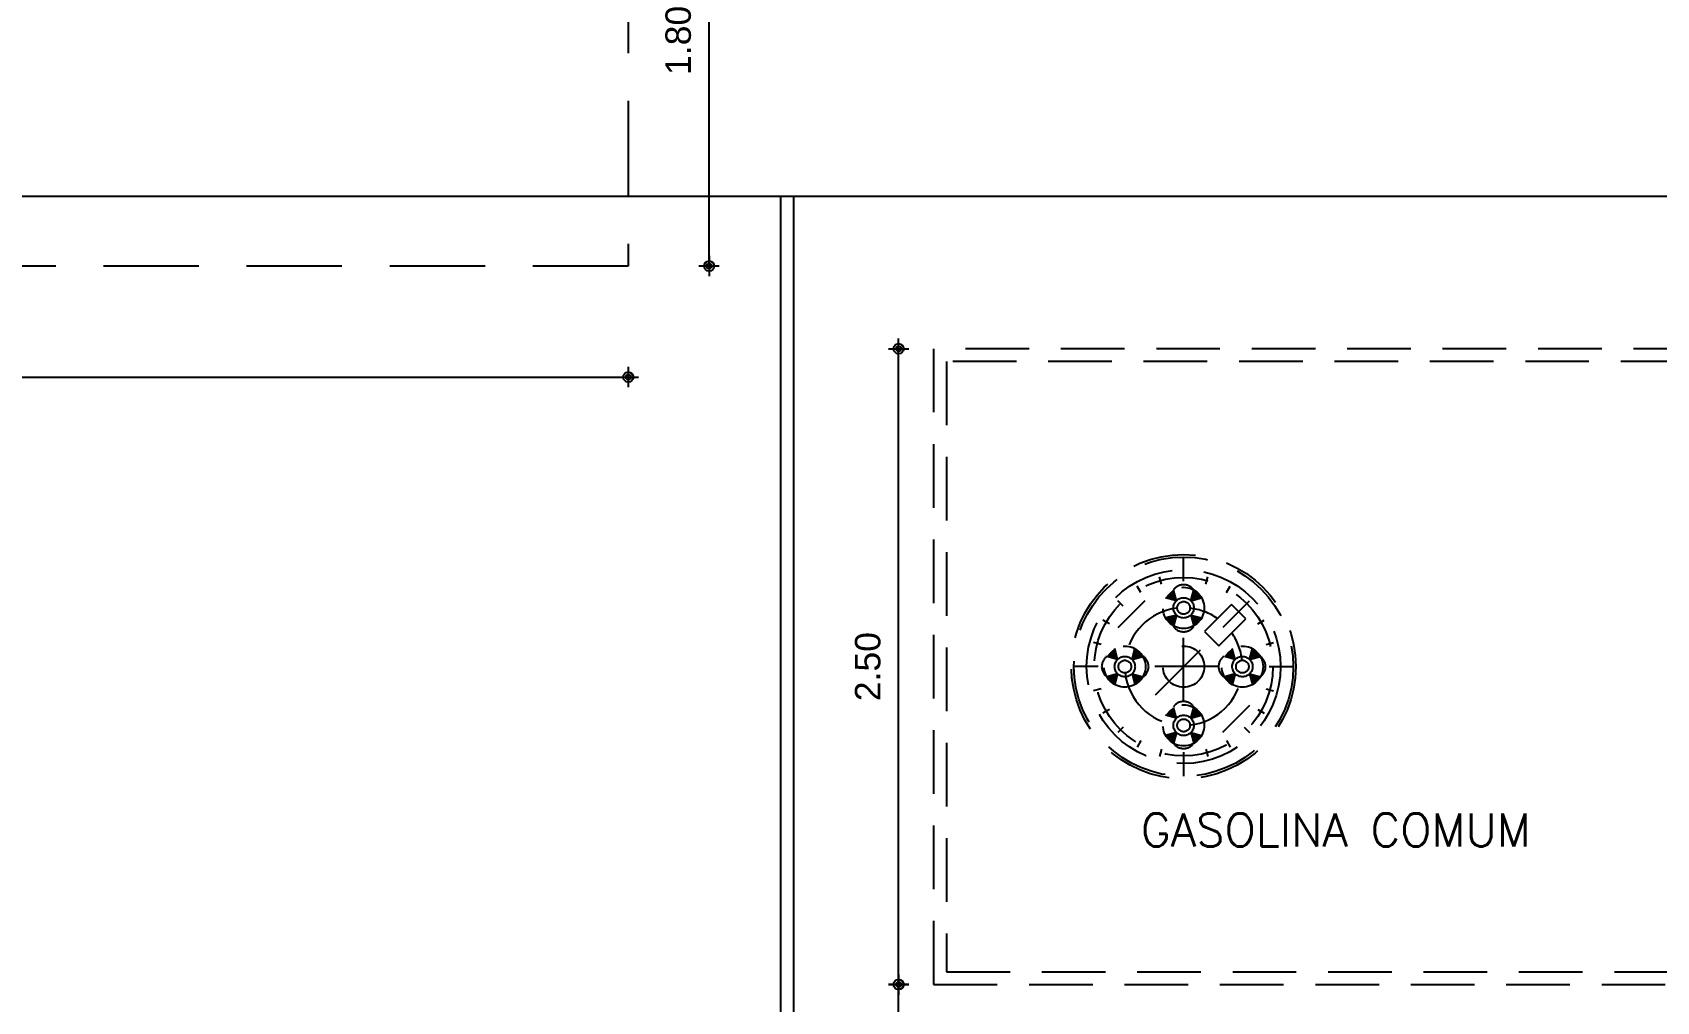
# Model space of a CAD drawing. Header units: millimetres. Extents: x 1111 to 1333, y -447 to -319.
# Drawn here: x 1144.42 to 1150.8, y -428.45 to -424.64 of the extents above; entities that cross this region are included whole.
import ezdxf

# ---------------------------------------------------------------- set-up
doc = ezdxf.new("R2010")
doc.units = ezdxf.units.MM
doc.header["$PDMODE"] = 35
doc.linetypes.add('HIDDEN', pattern=[0.375, 0.25, -0.125])
for name, color, linetype in [('ARQ-PENA-01', 1, 'Continuous'), ('ARQ-PENA-02', 2, 'Continuous'), ('ARQ-PROJ-01', 1, 'HIDDEN'), ('ARQ-TEXTO2', 2, 'Continuous'), ('COTAS', 1, 'Continuous')]:
    doc.layers.add(name, color=color, linetype=linetype)
doc.styles.add('CARIMBO_DADOS', font='arial.ttf', dxfattribs={"height": 0.1})
doc.styles.add('ROMANS', font='romans')
doc.dimstyles.new('COTAS_EXTERNAS', dxfattribs={"dimtxt": 0.1, "dimasz": 0.01, "dimexe": 0, "dimexo": 0, "dimgap": 0.07, "dimtad": 1, "dimzin": 5, "dimdsep": 46, "dimtxsty": 'CARIMBO_DADOS', "dimblk1": 'CIRCULOS', "dimblk2": 'CIRCULOS', "dimsah": 1, "dimcen": 0, "dimse1": 1, "dimse2": 1, "dimclrd": 8, "dimclre": 8, "dimclrt": 230, "dimadec": 0, "dimazin": 0, "dimtfac": 100, "dimtix": 1, "dimtmove": 2, "dimatfit": 3, "dimldrblk": 'CIRCULOS', "dimfxl": 0, "dimtolj": 1, "dimtzin": 5, "dimarcsym": 0})

# ---------------------------------------------------------------- blocks, each defined once
blk = doc.blocks.new('CIRCULOS')
at = {"layer": 'COTAS'}
for p, q in [((-4, 0), (4, 0)), ((0, 4), (0, -4))]:
    blk.add_line(p, q, dxfattribs=at)
for radius in [2, 1]:
    blk.add_circle((0, 0), radius, dxfattribs=at)
blk = doc.blocks.new('*D192')
at = {"color": 8, "lineweight": -2, "transparency": 16777216}
blk.add_line((1121.7733, -425.9911), (1146.7533, -425.9911), dxfattribs=at)
at = {"layer": 'DEFPOINTS', "color": 0, "transparency": 16777216}
for p in [(1121.7633, -425.5548), (1146.7633, -425.5548), (1146.7633, -425.9911)]:
    blk.add_point(p, dxfattribs=at)
at = {"color": 8, "lineweight": -2, "transparency": 16777216, "xscale": 0.01, "yscale": 0.01, "zscale": 0.01, "rotation": 180}
blk.add_blockref('CIRCULOS', (1121.7633, -425.9911), dxfattribs=at)
at = {"color": 8, "lineweight": -2, "transparency": 16777216, "xscale": 0.01, "yscale": 0.01, "zscale": 0.01}
blk.add_blockref('CIRCULOS', (1146.7633, -425.9911), dxfattribs=at)
at = {"color": 230, "transparency": 16777216, "insert": (1134.2633, -425.8701), "char_height": 0.1, "attachment_point": 5, "style": 'CARIMBO_DADOS'}
blk.add_mtext('\\A1;25.00', dxfattribs=at)
blk = doc.blocks.new('*D196')
at = {"color": 8, "lineweight": -2, "transparency": 16777216}
blk.add_line((1147.081, -425.5448), (1147.081, -423.7898), dxfattribs=at)
at = {"layer": 'DEFPOINTS', "color": 0, "transparency": 16777216}
for p in [(1146.7633, -423.7798), (1147.081, -423.7798), (1146.7633, -425.5548)]:
    blk.add_point(p, dxfattribs=at)
at = {"color": 8, "lineweight": -2, "transparency": 16777216, "xscale": 0.01, "yscale": 0.01, "zscale": 0.01}
for p, rotation in [((1147.081, -423.7798), 90), ((1147.081, -425.5548), 270)]:
    blk.add_blockref('CIRCULOS', p, dxfattribs=dict(at, rotation=rotation))
at = {"color": 230, "transparency": 16777216, "insert": (1146.9599, -424.6673), "char_height": 0.1, "attachment_point": 5, "rotation": 90, "style": 'CARIMBO_DADOS'}
blk.add_mtext('\\A1;1.80', dxfattribs=at)
blk = doc.blocks.new('*D275')
at = {"color": 8, "lineweight": -2, "transparency": 16777216}
blk.add_line((1147.8256, -429.1698), (1147.8256, -428.3898), dxfattribs=at)
at = {"layer": 'DEFPOINTS', "color": 0, "transparency": 16777216}
for p in [(1147.8256, -428.3798), (1148.1618, -428.3798), (1147.9633, -429.1798)]:
    blk.add_point(p, dxfattribs=at)
at = {"color": 8, "lineweight": -2, "transparency": 16777216, "xscale": 0.01, "yscale": 0.01, "zscale": 0.01}
for p, rotation in [((1147.8256, -428.3798), 90), ((1147.8256, -429.1798), 270)]:
    blk.add_blockref('CIRCULOS', p, dxfattribs=dict(at, rotation=rotation))
at = {"color": 230, "transparency": 16777216, "insert": (1147.7046, -428.7798), "char_height": 0.1, "attachment_point": 5, "rotation": 90, "style": 'CARIMBO_DADOS'}
blk.add_mtext('\\A1;.80', dxfattribs=at)
blk = doc.blocks.new('*D276')
at = {"color": 8, "lineweight": -2, "transparency": 16777216}
blk.add_line((1147.8256, -428.3698), (1147.8256, -425.8898), dxfattribs=at)
at = {"layer": 'DEFPOINTS', "color": 0, "transparency": 16777216}
for p in [(1147.8256, -425.8798), (1148.1618, -425.8798), (1148.1618, -428.3798)]:
    blk.add_point(p, dxfattribs=at)
at = {"color": 8, "lineweight": -2, "transparency": 16777216, "xscale": 0.01, "yscale": 0.01, "zscale": 0.01}
for p, rotation in [((1147.8256, -425.8798), 90), ((1147.8256, -428.3798), 270)]:
    blk.add_blockref('CIRCULOS', p, dxfattribs=dict(at, rotation=rotation))
at = {"color": 230, "transparency": 16777216, "insert": (1147.7046, -427.1298), "char_height": 0.1, "attachment_point": 5, "rotation": 90, "style": 'CARIMBO_DADOS'}
blk.add_mtext('\\A1;2.50', dxfattribs=at)

msp = doc.modelspace()

# ---------------------------------------------------------------- linework, layer by layer
at = {"layer": 'ARQ-PENA-01'}
for p, q in [((1147.3633, -432.3298), (1147.3633, -425.2798)), ((1147.4133, -432.2798), (1147.4133, -425.2798))]:
    msp.add_line(p, q, dxfattribs=at)
at = {"layer": 'ARQ-PENA-02'}
msp.add_line((1143.7633, -425.2798), (1154.5633, -425.2798), dxfattribs=at)
at = {"layer": 'ARQ-PROJ-01'}
for p, q in [((1148.9455, -426.7938), (1148.9455, -426.6988)), ((1148.8585, -426.8053), (1148.8507, -426.7763)), ((1148.9455, -426.7938), (1148.9455, -426.7638)), ((1149.0324, -426.8053), (1149.0402, -426.7763)), ((1148.7775, -426.8388), (1148.7625, -426.8128)), ((1148.9172, -426.8705), (1148.8748, -426.8592)), ((1148.9172, -426.8705), (1148.9058, -426.8282)), ((1148.9738, -426.8705), (1148.9851, -426.8282)), ((1148.9738, -426.8705), (1149.0161, -426.8592)), ((1149.1135, -426.8388), (1149.1285, -426.8128)), ((1148.7079, -426.8922), (1148.6867, -426.871)), ((1148.7927, -426.871), (1148.6867, -426.9771)), ((1148.8352, -427.2401), (1149.1937, -426.8816)), ((1148.9172, -426.9271), (1148.8748, -426.9384)), ((1148.9172, -426.9271), (1148.9058, -426.9694)), ((1148.9738, -426.9271), (1149.0161, -426.9384)), ((1148.9738, -426.9271), (1148.9851, -426.9694)), ((1149.1831, -426.8922), (1149.2043, -426.871)), ((1148.6545, -426.9618), (1148.6285, -426.9468)), ((1149.2365, -426.9618), (1149.2624, -426.9468)), ((1148.6209, -427.0428), (1148.5919, -427.0351)), ((1148.9455, -427.2671), (1148.9455, -426.9925)), ((1149.27, -427.0428), (1149.299, -427.0351)), ((1148.6862, -427.1015), (1148.6438, -427.0902)), ((1148.6862, -427.1015), (1148.6748, -427.0592)), ((1148.7428, -427.1015), (1148.7541, -427.0592)), ((1148.7428, -427.1015), (1148.7851, -427.0902)), ((1149.1482, -427.1015), (1149.1058, -427.0902)), ((1149.1482, -427.1015), (1149.1368, -427.0592)), ((1149.2048, -427.1015), (1149.2161, -427.0592)), ((1149.2048, -427.1015), (1149.2471, -427.0902)), ((1148.6095, -427.1298), (1148.5145, -427.1298)), ((1148.6095, -427.1298), (1148.5795, -427.1298)), ((1148.6862, -427.1581), (1148.6438, -427.1694)), ((1148.6862, -427.1581), (1148.6748, -427.2004)), ((1148.7428, -427.1581), (1148.7851, -427.1694)), ((1148.7428, -427.1581), (1148.7541, -427.2004)), ((1149.0828, -427.1298), (1148.8082, -427.1298)), ((1149.1482, -427.1581), (1149.1058, -427.1694)), ((1149.1482, -427.1581), (1149.1368, -427.2004)), ((1149.2048, -427.1581), (1149.2471, -427.1694)), ((1149.2048, -427.1581), (1149.2161, -427.2004)), ((1149.2815, -427.1298), (1149.3115, -427.1298)), ((1149.2815, -427.1298), (1149.3765, -427.1298)), ((1148.6209, -427.2168), (1148.5919, -427.2245)), ((1149.27, -427.2168), (1149.299, -427.2245)), ((1148.6545, -427.2978), (1148.6285, -427.3128)), ((1148.9172, -427.3325), (1148.9058, -427.2902)), ((1148.9738, -427.3325), (1148.9851, -427.2902)), ((1149.2043, -427.2825), (1149.0982, -427.3886)), ((1149.2365, -427.2978), (1149.2624, -427.3128)), ((1148.7079, -427.3674), (1148.6867, -427.3886)), ((1148.9172, -427.3325), (1148.8748, -427.3212)), ((1148.9738, -427.3325), (1149.0161, -427.3212)), ((1149.1831, -427.3674), (1149.2043, -427.3886)), ((1148.7775, -427.4208), (1148.7625, -427.4468)), ((1148.9172, -427.3891), (1148.8748, -427.4004)), ((1148.9172, -427.3891), (1148.9058, -427.4314)), ((1148.9738, -427.3891), (1149.0161, -427.4004)), ((1148.9738, -427.3891), (1148.9851, -427.4314)), ((1149.1135, -427.4208), (1149.1285, -427.4468)), ((1148.8585, -427.4544), (1148.8507, -427.4833)), ((1148.9455, -427.4658), (1148.9455, -427.4958)), ((1148.9455, -427.4658), (1148.9455, -427.5608)), ((1149.0324, -427.4544), (1149.0402, -427.4833))]:
    msp.add_line(p, q, dxfattribs=at)
at = {"layer": 'ARQ-PROJ-01', "ltscale": 1.5}
msp.add_lwpolyline([(1146.7633, -423.7798), (1146.7633, -425.5548), (1121.7633, -425.5548), (1121.7633, -405.5548), (1146.7633, -405.5548), (1146.7633, -407.3298)], dxfattribs=at)
at = {"layer": 'ARQ-PROJ-01'}
for points in [[(1147.9633, -428.3798), (1153.9633, -428.3798), (1153.9633, -425.8798), (1147.9633, -425.8798)], [(1148.0133, -428.3298), (1153.9133, -428.3298), (1153.9133, -425.9298), (1148.0133, -425.9298)], [(1149.1336, -426.8851), (1149.0275, -426.9912), (1149.0841, -427.0478), (1149.1901, -426.9417)]]:
    msp.add_lwpolyline(points, close=True, dxfattribs=at)
for centre, radius in [((1148.9455, -427.1298), 0.441), ((1148.9455, -427.1298), 0.431), ((1148.9455, -427.1298), 0.381), ((1148.9455, -427.1298), 0.351), ((1148.9455, -426.8988), 0.081), ((1148.9455, -426.8988), 0.04), ((1148.9455, -426.8988), 0.025), ((1148.7145, -427.1298), 0.081), ((1148.9455, -427.1298), 0.081), ((1149.1765, -427.1298), 0.081), ((1148.7145, -427.1298), 0.04), ((1148.7145, -427.1298), 0.025), ((1149.1765, -427.1298), 0.04), ((1149.1765, -427.1298), 0.025), ((1148.9455, -427.3608), 0.081), ((1148.9455, -427.3608), 0.04), ((1148.9455, -427.3608), 0.025)]:
    msp.add_circle(centre, radius, dxfattribs=at)
for centre, radius, start, end in [((1148.9455, -426.8566), 0.0488, 35.62307, 144.37693), ((1148.9455, -427.1298), 0.231, 96.20387, 173.79613), ((1148.9455, -427.1298), 0.231, 54.97161, 83.79613), ((1148.9455, -426.9438), 0.0488, 215.62307, 324.37693), ((1148.9455, -427.1298), 0.231, 6.20387, 35.02839), ((1148.6722, -427.1298), 0.0488, 125.62307, 234.37693), ((1148.7594, -427.1298), 0.0488, 305.62307, 54.37693), ((1149.1315, -427.1298), 0.0488, 125.62307, 234.37693), ((1149.2187, -427.1298), 0.0488, 305.62307, 54.37693), ((1148.9455, -427.1298), 0.231, 186.20387, 263.79613), ((1148.9455, -427.1298), 0.231, 276.20387, 353.79613), ((1148.9455, -427.3159), 0.0488, 35.62307, 144.37693), ((1148.9455, -427.403), 0.0488, 215.62307, 324.37693)]:
    msp.add_arc(centre, radius, start, end, dxfattribs=at)
for points in [[(1148.8748, -426.8592), (1148.9058, -426.8282), (1148.9172, -426.8705), (1148.9058, -426.8282)], [(1148.8748, -426.8592), (1148.8882, -426.8415), (1148.8903, -426.8437), (1148.8882, -426.8415)], [(1148.8809, -426.85), (1148.8748, -426.8592), (1148.8816, -426.8505), (1148.8748, -426.8592)], [(1148.8809, -426.85), (1148.8816, -426.8505), (1148.8882, -426.8415), (1148.8816, -426.8505)], [(1148.8882, -426.8415), (1148.8903, -426.8437), (1148.9058, -426.8282), (1148.8903, -426.8437)], [(1148.8966, -426.8342), (1148.8972, -426.8349), (1148.8882, -426.8415), (1148.8972, -426.8349)], [(1148.8966, -426.8342), (1148.9058, -426.8282), (1148.8972, -426.8349), (1148.9058, -426.8282)], [(1148.9851, -426.8282), (1149.0161, -426.8592), (1148.9738, -426.8705), (1149.0161, -426.8592)], [(1148.9851, -426.8282), (1149.0027, -426.8415), (1149.0006, -426.8437), (1149.0027, -426.8415)], [(1148.9943, -426.8342), (1148.9851, -426.8282), (1148.9938, -426.8349), (1148.9851, -426.8282)], [(1148.9943, -426.8342), (1148.9938, -426.8349), (1149.0027, -426.8415), (1148.9938, -426.8349)], [(1149.0027, -426.8415), (1149.0006, -426.8437), (1149.0161, -426.8592), (1149.0006, -426.8437)], [(1149.0101, -426.85), (1149.0093, -426.8505), (1149.0027, -426.8415), (1149.0093, -426.8505)], [(1149.0101, -426.85), (1149.0161, -426.8592), (1149.0093, -426.8505), (1149.0161, -426.8592)], [(1148.9058, -426.9694), (1148.8748, -426.9384), (1148.9172, -426.9271), (1148.8748, -426.9384)], [(1149.0161, -426.9384), (1148.9851, -426.9694), (1148.9738, -426.9271), (1148.9851, -426.9694)], [(1148.8882, -426.9561), (1148.8903, -426.9539), (1148.8748, -426.9384), (1148.8903, -426.9539)], [(1148.8809, -426.9477), (1148.8748, -426.9384), (1148.8816, -426.9471), (1148.8748, -426.9384)], [(1148.8809, -426.9477), (1148.8816, -426.9471), (1148.8882, -426.9561), (1148.8816, -426.9471)], [(1148.9058, -426.9694), (1148.8882, -426.9561), (1148.8903, -426.9539), (1148.8882, -426.9561)], [(1148.8966, -426.9634), (1148.8972, -426.9627), (1148.8882, -426.9561), (1148.8972, -426.9627)], [(1148.8966, -426.9634), (1148.9058, -426.9694), (1148.8972, -426.9627), (1148.9058, -426.9694)], [(1149.0027, -426.9561), (1149.0006, -426.9539), (1148.9851, -426.9694), (1149.0006, -426.9539)], [(1148.9943, -426.9634), (1148.9851, -426.9694), (1148.9938, -426.9627), (1148.9851, -426.9694)], [(1148.9943, -426.9634), (1148.9938, -426.9627), (1149.0027, -426.9561), (1148.9938, -426.9627)], [(1149.0161, -426.9384), (1149.0027, -426.9561), (1149.0006, -426.9539), (1149.0027, -426.9561)], [(1149.0101, -426.9477), (1149.0093, -426.9471), (1149.0027, -426.9561), (1149.0093, -426.9471)], [(1149.0101, -426.9477), (1149.0161, -426.9384), (1149.0093, -426.9471), (1149.0161, -426.9384)], [(1148.6438, -427.0902), (1148.6748, -427.0592), (1148.6862, -427.1015), (1148.6748, -427.0592)], [(1148.6438, -427.0902), (1148.6572, -427.0725), (1148.6593, -427.0747), (1148.6572, -427.0725)], [(1148.6499, -427.081), (1148.6438, -427.0902), (1148.6506, -427.0815), (1148.6438, -427.0902)], [(1148.6499, -427.081), (1148.6506, -427.0815), (1148.6572, -427.0725), (1148.6506, -427.0815)], [(1148.6572, -427.0725), (1148.6593, -427.0747), (1148.6748, -427.0592), (1148.6593, -427.0747)], [(1148.6656, -427.0652), (1148.6662, -427.0659), (1148.6572, -427.0725), (1148.6662, -427.0659)], [(1148.6656, -427.0652), (1148.6748, -427.0592), (1148.6662, -427.0659), (1148.6748, -427.0592)], [(1148.7541, -427.0592), (1148.7851, -427.0902), (1148.7428, -427.1015), (1148.7851, -427.0902)], [(1148.7541, -427.0592), (1148.7717, -427.0725), (1148.7696, -427.0747), (1148.7717, -427.0725)], [(1148.7633, -427.0652), (1148.7541, -427.0592), (1148.7628, -427.0659), (1148.7541, -427.0592)], [(1148.7633, -427.0652), (1148.7628, -427.0659), (1148.7717, -427.0725), (1148.7628, -427.0659)], [(1148.7717, -427.0725), (1148.7696, -427.0747), (1148.7851, -427.0902), (1148.7696, -427.0747)], [(1148.7791, -427.081), (1148.7783, -427.0815), (1148.7717, -427.0725), (1148.7783, -427.0815)], [(1148.7791, -427.081), (1148.7851, -427.0902), (1148.7783, -427.0815), (1148.7851, -427.0902)], [(1149.1058, -427.0902), (1149.1368, -427.0592), (1149.1482, -427.1015), (1149.1368, -427.0592)], [(1149.1058, -427.0902), (1149.1192, -427.0725), (1149.1213, -427.0747), (1149.1192, -427.0725)], [(1149.1119, -427.081), (1149.1058, -427.0902), (1149.1126, -427.0815), (1149.1058, -427.0902)], [(1149.1119, -427.081), (1149.1126, -427.0815), (1149.1192, -427.0725), (1149.1126, -427.0815)], [(1149.1192, -427.0725), (1149.1213, -427.0747), (1149.1368, -427.0592), (1149.1213, -427.0747)], [(1149.1276, -427.0652), (1149.1282, -427.0659), (1149.1192, -427.0725), (1149.1282, -427.0659)], [(1149.1276, -427.0652), (1149.1368, -427.0592), (1149.1282, -427.0659), (1149.1368, -427.0592)], [(1149.2161, -427.0592), (1149.2471, -427.0902), (1149.2048, -427.1015), (1149.2471, -427.0902)], [(1149.2161, -427.0592), (1149.2337, -427.0725), (1149.2316, -427.0747), (1149.2337, -427.0725)], [(1149.2253, -427.0652), (1149.2161, -427.0592), (1149.2248, -427.0659), (1149.2161, -427.0592)], [(1149.2253, -427.0652), (1149.2248, -427.0659), (1149.2337, -427.0725), (1149.2248, -427.0659)], [(1149.2337, -427.0725), (1149.2316, -427.0747), (1149.2471, -427.0902), (1149.2316, -427.0747)], [(1149.2411, -427.081), (1149.2403, -427.0815), (1149.2337, -427.0725), (1149.2403, -427.0815)], [(1149.2411, -427.081), (1149.2471, -427.0902), (1149.2403, -427.0815), (1149.2471, -427.0902)], [(1148.6748, -427.2004), (1148.6438, -427.1694), (1148.6862, -427.1581), (1148.6438, -427.1694)], [(1148.6572, -427.1871), (1148.6593, -427.1849), (1148.6438, -427.1694), (1148.6593, -427.1849)], [(1148.6499, -427.1787), (1148.6438, -427.1694), (1148.6506, -427.1781), (1148.6438, -427.1694)], [(1148.6499, -427.1787), (1148.6506, -427.1781), (1148.6572, -427.1871), (1148.6506, -427.1781)], [(1148.7851, -427.1694), (1148.7541, -427.2004), (1148.7428, -427.1581), (1148.7541, -427.2004)], [(1148.7851, -427.1694), (1148.7717, -427.1871), (1148.7696, -427.1849), (1148.7717, -427.1871)], [(1148.7791, -427.1787), (1148.7783, -427.1781), (1148.7717, -427.1871), (1148.7783, -427.1781)], [(1148.7791, -427.1787), (1148.7851, -427.1694), (1148.7783, -427.1781), (1148.7851, -427.1694)], [(1149.1368, -427.2004), (1149.1058, -427.1694), (1149.1482, -427.1581), (1149.1058, -427.1694)], [(1149.1192, -427.1871), (1149.1213, -427.1849), (1149.1058, -427.1694), (1149.1213, -427.1849)], [(1149.1119, -427.1787), (1149.1058, -427.1694), (1149.1126, -427.1781), (1149.1058, -427.1694)], [(1149.1119, -427.1787), (1149.1126, -427.1781), (1149.1192, -427.1871), (1149.1126, -427.1781)], [(1149.2471, -427.1694), (1149.2161, -427.2004), (1149.2048, -427.1581), (1149.2161, -427.2004)], [(1149.2471, -427.1694), (1149.2337, -427.1871), (1149.2316, -427.1849), (1149.2337, -427.1871)], [(1149.2411, -427.1787), (1149.2403, -427.1781), (1149.2337, -427.1871), (1149.2403, -427.1781)], [(1149.2411, -427.1787), (1149.2471, -427.1694), (1149.2403, -427.1781), (1149.2471, -427.1694)], [(1148.6748, -427.2004), (1148.6572, -427.1871), (1148.6593, -427.1849), (1148.6572, -427.1871)], [(1148.6656, -427.1944), (1148.6662, -427.1937), (1148.6572, -427.1871), (1148.6662, -427.1937)], [(1148.6656, -427.1944), (1148.6748, -427.2004), (1148.6662, -427.1937), (1148.6748, -427.2004)], [(1148.7717, -427.1871), (1148.7696, -427.1849), (1148.7541, -427.2004), (1148.7696, -427.1849)], [(1148.7633, -427.1944), (1148.7541, -427.2004), (1148.7628, -427.1937), (1148.7541, -427.2004)], [(1148.7633, -427.1944), (1148.7628, -427.1937), (1148.7717, -427.1871), (1148.7628, -427.1937)], [(1149.1368, -427.2004), (1149.1192, -427.1871), (1149.1213, -427.1849), (1149.1192, -427.1871)], [(1149.1276, -427.1944), (1149.1282, -427.1937), (1149.1192, -427.1871), (1149.1282, -427.1937)], [(1149.1276, -427.1944), (1149.1368, -427.2004), (1149.1282, -427.1937), (1149.1368, -427.2004)], [(1149.2337, -427.1871), (1149.2316, -427.1849), (1149.2161, -427.2004), (1149.2316, -427.1849)], [(1149.2253, -427.1944), (1149.2161, -427.2004), (1149.2248, -427.1937), (1149.2161, -427.2004)], [(1149.2253, -427.1944), (1149.2248, -427.1937), (1149.2337, -427.1871), (1149.2248, -427.1937)], [(1148.8748, -427.3212), (1148.9058, -427.2902), (1148.9172, -427.3325), (1148.9058, -427.2902)], [(1148.8748, -427.3212), (1148.8882, -427.3035), (1148.8903, -427.3057), (1148.8882, -427.3035)], [(1148.8809, -427.312), (1148.8816, -427.3125), (1148.8882, -427.3035), (1148.8816, -427.3125)], [(1148.8882, -427.3035), (1148.8903, -427.3057), (1148.9058, -427.2902), (1148.8903, -427.3057)], [(1148.8966, -427.2962), (1148.8972, -427.2969), (1148.8882, -427.3035), (1148.8972, -427.2969)], [(1148.8966, -427.2962), (1148.9058, -427.2902), (1148.8972, -427.2969), (1148.9058, -427.2902)], [(1148.9851, -427.2902), (1149.0161, -427.3212), (1148.9738, -427.3325), (1149.0161, -427.3212)], [(1148.9851, -427.2902), (1149.0027, -427.3035), (1149.0006, -427.3057), (1149.0027, -427.3035)], [(1148.9943, -427.2962), (1148.9851, -427.2902), (1148.9938, -427.2969), (1148.9851, -427.2902)], [(1148.9943, -427.2962), (1148.9938, -427.2969), (1149.0027, -427.3035), (1148.9938, -427.2969)], [(1149.0027, -427.3035), (1149.0006, -427.3057), (1149.0161, -427.3212), (1149.0006, -427.3057)], [(1149.0101, -427.312), (1149.0093, -427.3125), (1149.0027, -427.3035), (1149.0093, -427.3125)], [(1148.8809, -427.312), (1148.8748, -427.3212), (1148.8816, -427.3125), (1148.8748, -427.3212)], [(1149.0101, -427.312), (1149.0161, -427.3212), (1149.0093, -427.3125), (1149.0161, -427.3212)], [(1148.9058, -427.4314), (1148.8748, -427.4004), (1148.9172, -427.3891), (1148.8748, -427.4004)], [(1148.8882, -427.4181), (1148.8903, -427.4159), (1148.8748, -427.4004), (1148.8903, -427.4159)], [(1148.8809, -427.4097), (1148.8748, -427.4004), (1148.8816, -427.4091), (1148.8748, -427.4004)], [(1148.8809, -427.4097), (1148.8816, -427.4091), (1148.8882, -427.4181), (1148.8816, -427.4091)], [(1148.9058, -427.4314), (1148.8882, -427.4181), (1148.8903, -427.4159), (1148.8882, -427.4181)], [(1148.8966, -427.4254), (1148.8972, -427.4247), (1148.8882, -427.4181), (1148.8972, -427.4247)], [(1148.8966, -427.4254), (1148.9058, -427.4314), (1148.8972, -427.4247), (1148.9058, -427.4314)], [(1149.0161, -427.4004), (1148.9851, -427.4314), (1148.9738, -427.3891), (1148.9851, -427.4314)], [(1149.0027, -427.4181), (1149.0006, -427.4159), (1148.9851, -427.4314), (1149.0006, -427.4159)], [(1148.9943, -427.4254), (1148.9851, -427.4314), (1148.9938, -427.4247), (1148.9851, -427.4314)], [(1148.9943, -427.4254), (1148.9938, -427.4247), (1149.0027, -427.4181), (1148.9938, -427.4247)], [(1149.0161, -427.4004), (1149.0027, -427.4181), (1149.0006, -427.4159), (1149.0027, -427.4181)], [(1149.0101, -427.4097), (1149.0093, -427.4091), (1149.0027, -427.4181), (1149.0093, -427.4091)], [(1149.0101, -427.4097), (1149.0161, -427.4004), (1149.0093, -427.4091), (1149.0161, -427.4004)]]:
    msp.add_solid(points, dxfattribs=at)

# ---------------------------------------------------------------- texts
at = {"layer": 'ARQ-TEXTO2', "insert": (1148.7775, -427.707), "char_height": 0.13, "attachment_point": 1, "style": 'ROMANS'}
msp.add_mtext('GASOLINA COMUM', dxfattribs=at)

# ---------------------------------------------------------------- dimensions: what is measured, and where the dimension line sits
dim = msp.add_linear_dim(base=(1147.081, -423.7798), p1=(1146.7633, -425.5548), p2=(1146.7633, -423.7798), angle=90, text='1.80', dimstyle='COTAS_EXTERNAS')
dim.commit()
dim.dimension.update_dxf_attribs({"geometry": '*D196', "text_midpoint": (1146.9599, -424.6673)})
dim = msp.add_linear_dim(base=(1146.7633, -425.9911), p1=(1121.7633, -425.5548), p2=(1146.7633, -425.5548), dimstyle='COTAS_EXTERNAS')
dim.commit()
dim.dimension.update_dxf_attribs({"geometry": '*D192', "text_midpoint": (1134.2633, -425.8701)})
for base, p1, p2, picture, middle in [((1147.8256, -425.8798), (1148.1618, -428.3798), (1148.1618, -425.8798), '*D276', (1147.7046, -427.1298)), ((1147.8256, -428.3798), (1147.9633, -429.1798), (1148.1618, -428.3798), '*D275', (1147.7046, -428.7798))]:
    dim = msp.add_linear_dim(base=base, p1=p1, p2=p2, angle=90, dimstyle='COTAS_EXTERNAS')
    dim.commit()
    dim.dimension.update_dxf_attribs({"geometry": picture, "text_midpoint": middle})

doc.saveas('drawing.dxf')
